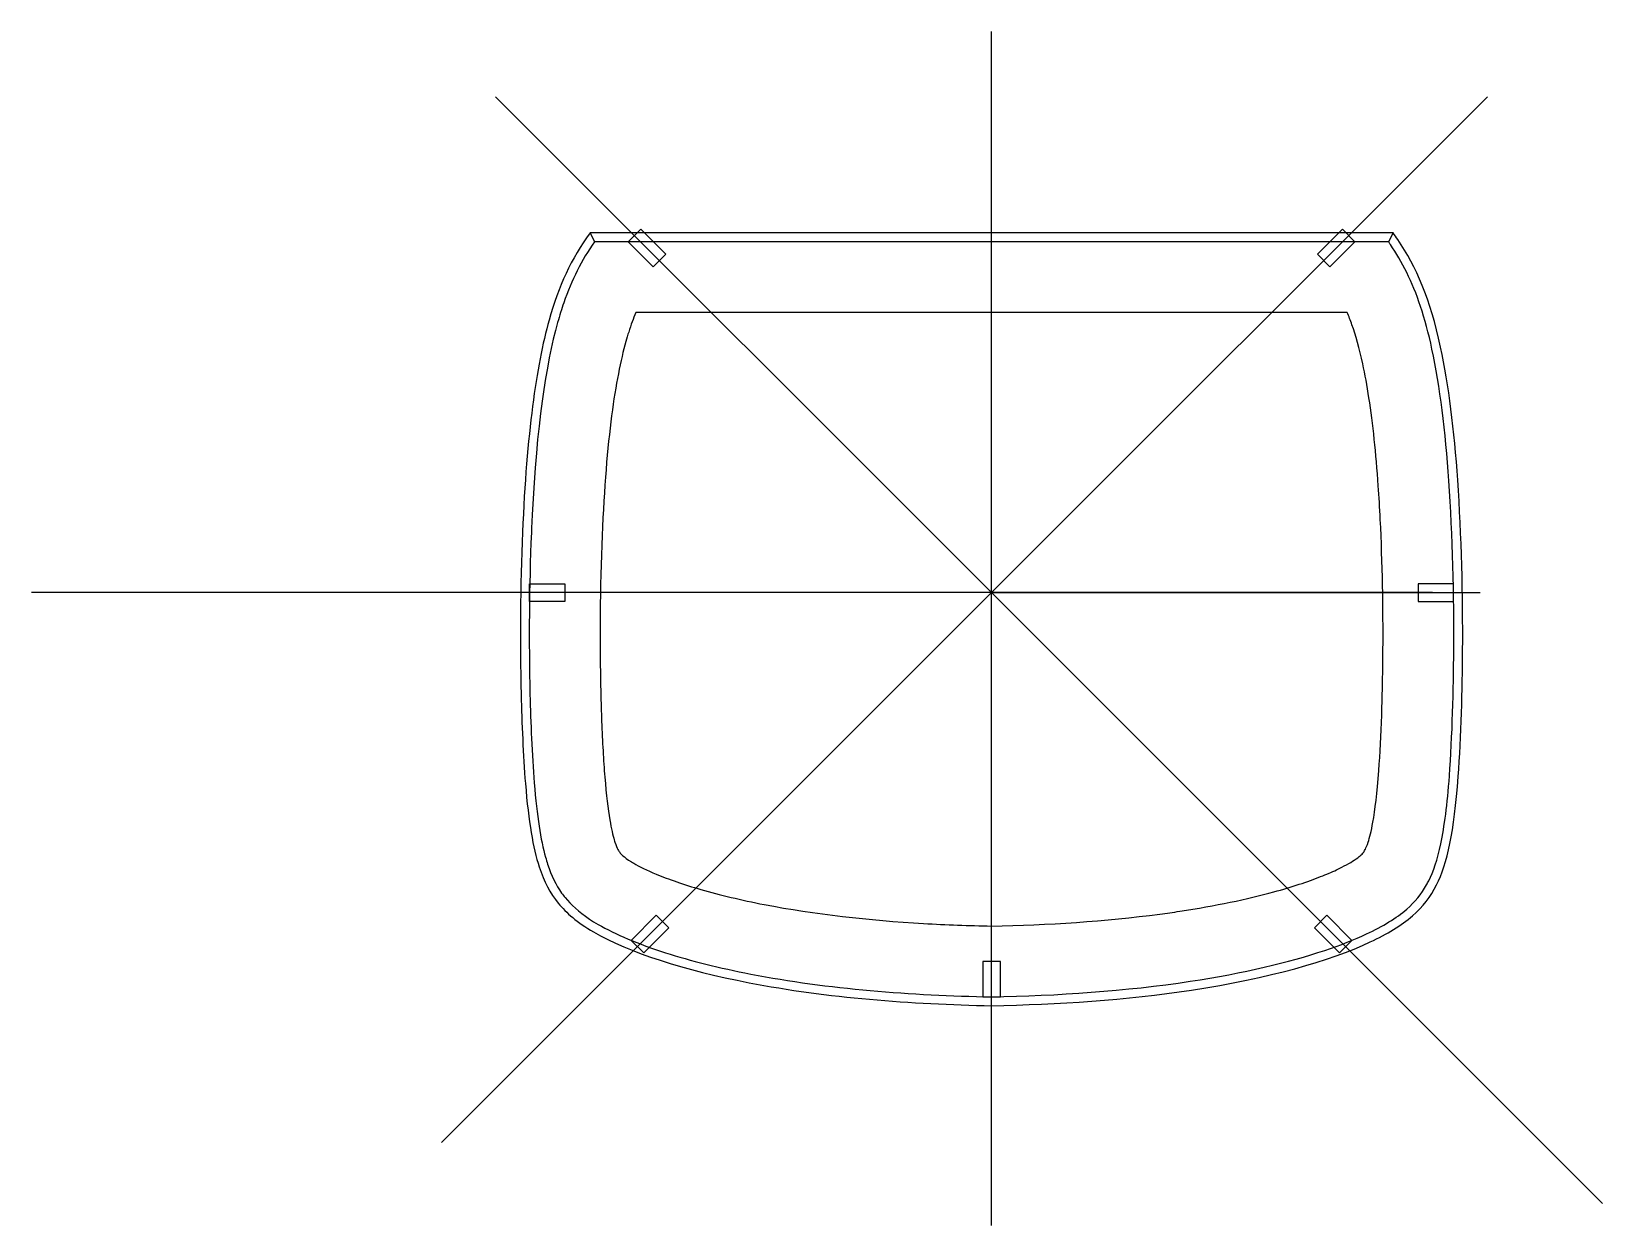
# Model space of a CAD drawing. Header units: inches. Extents: x -40.7 to 25.9, y -23.9 to 26.7.
import ezdxf

# ---------------------------------------------------------------- set-up
doc = ezdxf.new("R2010")
doc.units = ezdxf.units.IN
doc.layers.get('0').update_dxf_attribs({"linetype": 'CONTINUOUS'})

msp = doc.modelspace()

# ---------------------------------------------------------------- linework, layer by layer
for p, q in [((0, -23.919), (0, 26.689)), ((0, 2.908), (-21.015, 23.923)), ((0, 2.908), (21.015, 23.923)), ((17.016, 18.15), (-17.016, 18.15)), ((-17.016, 18.15), (-16.824, 17.775)), ((17.016, 18.15), (16.824, 17.775)), ((16.824, 17.775), (-16.824, 17.775)), ((15.075, 14.775), (-15.075, 14.775)), ((18.686, 2.908), (-40.688, 2.908)), ((0, 2.908), (-23.311, -20.403)), ((0, 2.908), (-16.544, -13.636)), ((0, 2.908), (25.894, -22.986)), ((0, 2.908), (20.706, 2.908)), ((0, 2.908), (14.642, -11.734))]:
    msp.add_line(p, q)
for points in [[(-15.397, 17.775), (-14.867, 18.305), (-13.806, 17.245), (-14.337, 16.714)], [(14.867, 18.305), (13.806, 17.245), (14.337, 16.714), (15.397, 17.775)], [(-18.082, 2.533), (-19.582, 2.533), (-19.582, 3.283), (-18.082, 3.283)], [(18.082, 2.533), (19.582, 2.533), (19.582, 3.283), (18.082, 3.283)], [(-14.74, -12.362), (-15.27, -11.832), (-14.209, -10.771), (-13.679, -11.302)], [(13.679, -11.302), (14.74, -12.362), (15.27, -11.832), (14.209, -10.771)], [(-0.375, -14.227), (0.375, -14.227), (0.375, -12.727), (-0.375, -12.727)]]:
    msp.add_lwpolyline(points, close=True)
for points, knots in [([(-17.016, 18.15), (-17.815, 17.055), (-18.345, 15.897), (-19.299, 12.493), (-19.701, 9.658), (-19.972, 3.193), (-19.989, 0.854), (-19.906, -2.622), (-19.852, -3.978), (-19.621, -6.827), (-19.43, -7.915), (-18.965, -9.342), (-18.704, -9.836), (-18.025, -10.668), (-17.563, -11.07), (-15.368, -12.346), (-13.028, -13.093), (-6.954, -14.27), (-3.405, -14.536), (0, -14.602)], [-168.905487, -168.905487, -168.905487, -168.905487, -143.777229, -143.777229, -109.518348, -109.518348, -90.980444, -90.980444, -81.205655, -81.205655, -67.915714, -67.915714, -57.528486, -57.528486, -47.447966, -47.447966, -25.948861, -25.948861, 0, 0, 0, 0]), ([(0, -14.602), (2.808, -14.548), (5.699, -14.357), (11.752, -13.439), (14.333, -12.704), (16.772, -11.562), (17.369, -11.2), (18.273, -10.415), (18.603, -9.994), (19.314, -8.572), (19.602, -7.255), (19.901, -3.212), (19.953, -1.162), (19.978, 2.757), (19.918, 5.34), (19.608, 9.793), (19.38, 11.694), (18.59, 15.351), (18.004, 16.71), (17.149, 17.965), (17.084, 18.058), (17.016, 18.15)], [-205.170842, -205.170842, -205.170842, -205.170842, -185.538499, -185.538499, -162.408463, -162.408463, -152.642103, -152.642103, -143.64915, -143.64915, -127.809095, -127.809095, -116.581164, -116.581164, -100.571881, -100.571881, -85.960082, -85.960082, -67.463994, -67.463994, -65.966926, -65.966926, -65.966926, -65.966926]), ([(-16.824, 17.775), (-17.38, 16.982), (-17.794, 16.154), (-18.128, 15.186), (-18.221, 14.921), (-18.306, 14.644), (-18.388, 14.355), (-18.893, 12.554), (-19.278, 9.966), (-19.468, 6.2), (-19.48, 5.954), (-19.492, 5.703), (-19.503, 5.447), (-19.597, 3.186), (-19.614, 0.855), (-19.56, -1.413), (-19.531, -2.608), (-19.477, -3.959), (-19.381, -5.155), (-19.265, -6.58), (-19.106, -7.572), (-18.902, -8.305), (-18.873, -8.408), (-18.843, -8.506), (-18.813, -8.6), (-18.652, -9.094), (-18.459, -9.487), (-18.218, -9.826), (-18.17, -9.893), (-18.121, -9.958), (-18.069, -10.021), (-17.824, -10.32), (-17.505, -10.618), (-17.04, -10.927), (-16.927, -11.002), (-16.805, -11.077), (-16.674, -11.153), (-15.938, -11.581), (-14.965, -11.989), (-13.823, -12.354), (-12.75, -12.697), (-11.526, -13.002), (-10.205, -13.258), (-6.915, -13.896), (-3.388, -14.161), (0, -14.227)], [-167.687587, -167.687587, -167.687587, -167.687587, -148.931947, -148.931947, -148.931947, -143.777229, -143.777229, -143.777229, -111.617637, -111.617637, -111.617637, -109.518348, -109.518348, -109.518348, -90.980444, -90.980444, -90.980444, -81.205655, -81.205655, -81.205655, -69.558187, -69.558187, -69.558187, -67.915714, -67.915714, -67.915714, -59.242641, -59.242641, -59.242641, -57.528486, -57.528486, -57.528486, -49.419824, -49.419824, -49.419824, -47.447966, -47.447966, -47.447966, -36.367519, -36.367519, -36.367519, -25.948861, -25.948861, -25.948861, -0.018455, -0.018455, -0.018455, -0.018455]), ([(0, -14.227), (2.794, -14.173), (5.667, -13.983), (8.422, -13.565), (10.678, -13.223), (12.599, -12.766), (14.12, -12.257), (14.789, -12.033), (15.381, -11.799), (15.889, -11.561), (16.592, -11.232), (17.159, -10.886), (17.594, -10.508), (17.945, -10.203), (18.215, -9.875), (18.436, -9.479), (18.467, -9.425), (18.496, -9.369), (18.525, -9.312), (18.725, -8.911), (18.896, -8.412), (19.039, -7.739), (19.193, -7.011), (19.313, -6.08), (19.403, -4.862), (19.526, -3.2), (19.578, -1.153), (19.588, 0.456), (19.603, 2.751), (19.543, 5.327), (19.381, 7.642), (19.234, 9.756), (19.008, 11.641), (18.665, 13.229), (18.374, 14.574), (18.023, 15.604), (17.596, 16.471), (17.385, 16.9), (17.156, 17.289), (16.903, 17.659), (16.877, 17.698), (16.851, 17.737), (16.824, 17.775)], [-205.153914, -205.153914, -205.153914, -205.153914, -185.538499, -185.538499, -185.538499, -169.47193, -169.47193, -169.47193, -162.408463, -162.408463, -162.408463, -152.642103, -152.642103, -152.642103, -144.736225, -144.736225, -144.736225, -143.64915, -143.64915, -143.64915, -136.037031, -136.037031, -136.037031, -127.809095, -127.809095, -127.809095, -116.581164, -116.581164, -116.581164, -100.571881, -100.571881, -100.571881, -85.960082, -85.960082, -85.960082, -73.578083, -73.578083, -73.578083, -67.463994, -67.463994, -67.463994, -66.825506, -66.825506, -66.825506, -66.825506]), ([(-15.075, 14.775), (-15.181, 14.525), (-15.282, 14.253), (-15.378, 13.95), (-15.419, 13.821), (-15.459, 13.686), (-15.499, 13.545), (-15.716, 12.771), (-15.927, 11.737), (-16.102, 10.399), (-16.279, 9.037), (-16.419, 7.361), (-16.505, 5.321), (-16.597, 3.132), (-16.613, 0.863), (-16.561, -1.341), (-16.542, -2.131), (-16.511, -2.987), (-16.465, -3.804), (-16.444, -4.186), (-16.419, -4.56), (-16.39, -4.913), (-16.329, -5.673), (-16.256, -6.269), (-16.179, -6.723), (-16.115, -7.1), (-16.049, -7.377), (-15.99, -7.574), (-15.98, -7.608), (-15.97, -7.641), (-15.96, -7.671), (-15.911, -7.821), (-15.868, -7.918), (-15.835, -7.982), (-15.803, -8.046), (-15.78, -8.079), (-15.754, -8.112), (-15.751, -8.116), (-15.748, -8.12), (-15.745, -8.124), (-15.72, -8.155), (-15.688, -8.19), (-15.622, -8.247), (-15.551, -8.308), (-15.439, -8.394), (-15.258, -8.505), (-15.229, -8.523), (-15.199, -8.541), (-15.166, -8.56), (-14.929, -8.698), (-14.602, -8.86), (-14.207, -9.025), (-13.685, -9.243), (-13.044, -9.466), (-12.318, -9.676), (-11.516, -9.908), (-10.609, -10.124), (-9.634, -10.313), (-7.493, -10.728), (-5.192, -10.981), (-2.88, -11.116), (-1.919, -11.171), (-0.955, -11.207), (0, -11.226)], [-154.058207, -154.058207, -154.058207, -154.058207, -146.844726, -146.844726, -146.844726, -143.777229, -143.777229, -143.777229, -126.800374, -126.800374, -126.800374, -109.518348, -109.518348, -109.518348, -90.980444, -90.980444, -90.980444, -84.325833, -84.325833, -84.325833, -81.205655, -81.205655, -81.205655, -74.480986, -74.480986, -74.480986, -68.895217, -68.895217, -68.895217, -67.915714, -67.915714, -67.915714, -62.992683, -62.992683, -62.992683, -58.071213, -58.071213, -58.071213, -57.528486, -57.528486, -57.528486, -53.040751, -53.040751, -53.040751, -48.220005, -48.220005, -48.220005, -47.447966, -47.447966, -47.447966, -41.763499, -41.763499, -41.763499, -34.251859, -34.251859, -34.251859, -25.948861, -25.948861, -25.948861, -7.739924, -7.739924, -7.739924, -0.171944, -0.171944, -0.171944, -0.171944]), ([(0, -11.226), (2.39, -11.178), (4.819, -11.027), (7.135, -10.718), (7.416, -10.681), (7.695, -10.641), (7.972, -10.599), (9.494, -10.368), (10.835, -10.084), (11.959, -9.777), (12.729, -9.567), (13.397, -9.346), (13.944, -9.131), (14.195, -9.033), (14.42, -8.936), (14.617, -8.844), (14.94, -8.693), (15.19, -8.553), (15.367, -8.436), (15.483, -8.36), (15.567, -8.294), (15.626, -8.244), (15.69, -8.188), (15.724, -8.151), (15.751, -8.117), (15.778, -8.082), (15.801, -8.049), (15.833, -7.987), (15.836, -7.981), (15.839, -7.976), (15.842, -7.97), (15.873, -7.907), (15.913, -7.815), (15.961, -7.668), (16.021, -7.482), (16.092, -7.209), (16.16, -6.828), (16.254, -6.306), (16.342, -5.586), (16.411, -4.64), (16.464, -3.927), (16.504, -3.111), (16.533, -2.289), (16.566, -1.332), (16.583, -0.365), (16.588, 0.476), (16.6, 2.236), (16.565, 4.176), (16.474, 6.006), (16.449, 6.492), (16.421, 6.969), (16.389, 7.434), (16.293, 8.809), (16.163, 10.061), (15.995, 11.156), (15.916, 11.673), (15.828, 12.155), (15.732, 12.596), (15.588, 13.264), (15.434, 13.807), (15.274, 14.261), (15.209, 14.446), (15.142, 14.616), (15.075, 14.775)], [-205.013119, -205.013119, -205.013119, -205.013119, -187.642182, -187.642182, -187.642182, -185.538499, -185.538499, -185.538499, -173.973481, -173.973481, -173.973481, -166.04251, -166.04251, -166.04251, -162.408463, -162.408463, -162.408463, -156.511175, -156.511175, -156.511175, -152.642103, -152.642103, -152.642103, -148.347899, -148.347899, -148.347899, -144.014975, -144.014975, -144.014975, -143.64915, -143.64915, -143.64915, -139.67794, -139.67794, -139.67794, -134.664657, -134.664657, -134.664657, -127.809095, -127.809095, -127.809095, -122.620895, -122.620895, -122.620895, -116.581164, -116.581164, -116.581164, -103.928352, -103.928352, -103.928352, -100.571881, -100.571881, -100.571881, -90.646857, -90.646857, -90.646857, -85.960082, -85.960082, -85.960082, -78.867297, -78.867297, -78.867297, -75.968329, -75.968329, -75.968329, -75.968329])]:
    msp.add_open_spline(points, degree=3, knots=knots)

doc.saveas('drawing.dxf')
